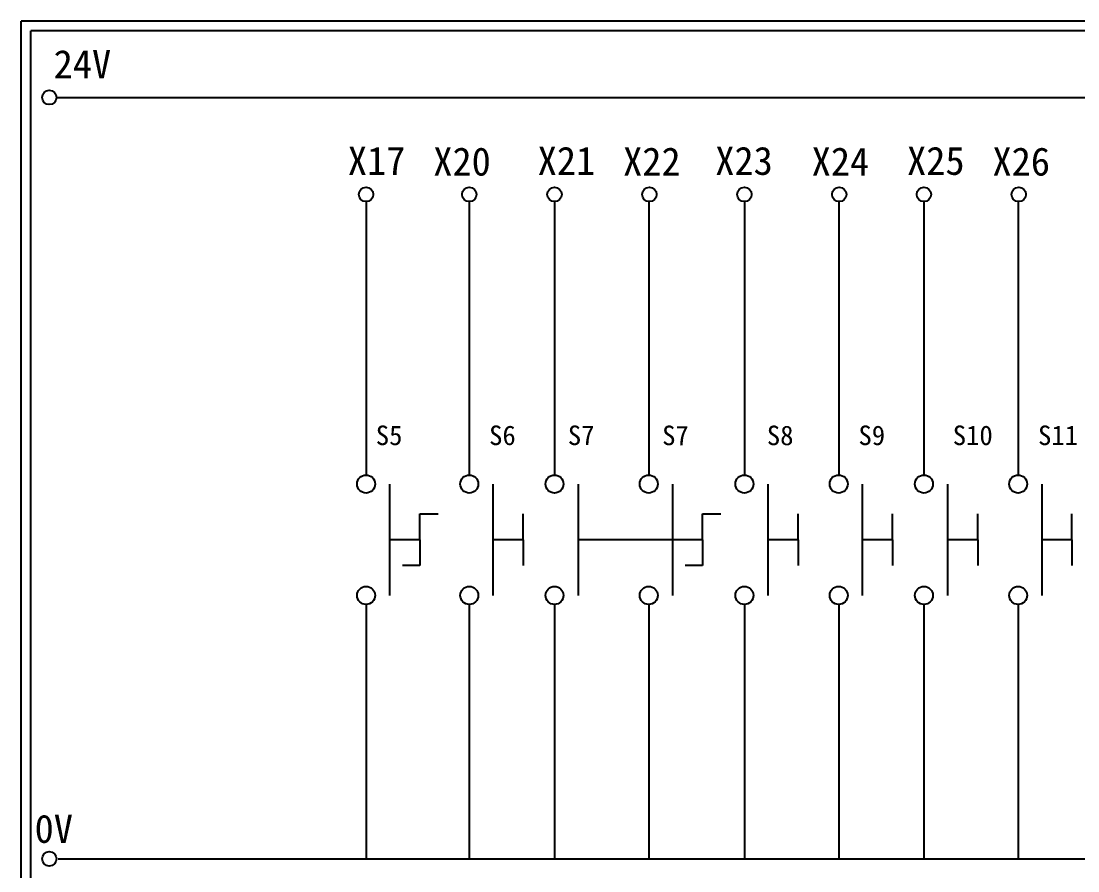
# Model space of a CAD drawing. Extents: x 325 to 612, y 3 to 207.
# Drawn here: x 325.3 to 460.3, y 98.4 to 207 of the extents above; entities that cross this region are included whole.
import ezdxf

# ---------------------------------------------------------------- set-up
doc = ezdxf.new("R2010")
doc.units = 0
doc.layers.get('0').update_dxf_attribs({"linetype": 'CONTINUOUS'})
doc.layers.add('圖框層', color=7, linetype='CONTINUOUS')
doc.layers.add('標尺寸層', color=3, linetype='CONTINUOUS')
doc.styles.add('STSL', font='KAIU.TTF')

msp = doc.modelspace()

# ---------------------------------------------------------------- linework, layer by layer
for q in [(376.24, 144.04), (376.24, 137.42)]:
    msp.add_line((376.24, 140.73), q)
at = {"color": 7}
for p, q in [((389.42, 140.73), (389.42, 144.04)), ((412.34, 140.72), (412.34, 144.03)), ((424.55, 140.73), (424.55, 144.04)), ((436.59, 140.72), (436.59, 144.03)), ((447.47, 140.73), (447.47, 144.04)), ((459.51, 140.72), (459.51, 144.03)), ((389.42, 140.73), (389.42, 137.42)), ((412.34, 140.72), (412.34, 137.41)), ((424.55, 140.73), (424.55, 137.42)), ((436.59, 140.72), (436.59, 137.41)), ((447.47, 140.73), (447.47, 137.42)), ((459.51, 140.72), (459.51, 137.41))]:
    msp.add_line(p, q, dxfattribs=at)
at = {"layer": '圖框層', "color": 7}
for p, q in [((612.32, 206.97), (325.32, 206.97)), ((325.32, 3), (325.32, 206.97)), ((611.07, 205.72), (326.57, 205.72)), ((326.57, 4.25), (326.57, 205.72))]:
    msp.add_line(p, q, dxfattribs=at)
at = {"layer": '標尺寸層', "color": 7}
for p, q in [((329.84, 197.22), (607.44, 197.22)), ((369.37, 183.91), (369.37, 148.99)), ((382.55, 183.91), (382.55, 148.99)), ((393.43, 183.91), (393.43, 148.99)), ((405.47, 183.91), (405.47, 148.99)), ((417.68, 183.91), (417.68, 148.99)), ((429.72, 183.91), (429.72, 148.99)), ((440.6, 183.91), (440.6, 148.99)), ((452.64, 183.91), (452.64, 148.99)), ((372.37, 147.84), (372.37, 133.61)), ((385.55, 147.84), (385.55, 133.61)), ((396.44, 147.84), (396.44, 133.61)), ((408.48, 147.84), (408.48, 133.61)), ((420.68, 147.84), (420.68, 133.61)), ((432.72, 147.84), (432.72, 133.61)), ((443.61, 147.84), (443.61, 133.61)), ((455.65, 147.84), (455.65, 133.61)), ((376.24, 144.04), (378.58, 144.04)), ((412.34, 144.04), (414.68, 144.04)), ((376.24, 140.73), (372.37, 140.73)), ((389.42, 140.73), (385.55, 140.73)), ((408.48, 140.72), (396.44, 140.73)), ((412.34, 140.72), (408.48, 140.72)), ((424.55, 140.73), (420.68, 140.73)), ((436.59, 140.72), (432.72, 140.72)), ((447.47, 140.73), (443.61, 140.73)), ((459.51, 140.72), (455.65, 140.72)), ((376.24, 137.42), (374, 137.42)), ((412.34, 137.42), (410.11, 137.42)), ((369.37, 132.46), (369.37, 99.96)), ((382.55, 132.46), (382.55, 99.96)), ((393.43, 132.46), (393.43, 99.96)), ((405.47, 132.46), (405.47, 99.95)), ((417.68, 132.46), (417.68, 99.96)), ((429.72, 132.46), (429.72, 99.95)), ((440.6, 132.46), (440.6, 99.96)), ((452.64, 132.46), (452.64, 99.95)), ((330.05, 99.96), (607.92, 99.96))]:
    msp.add_line(p, q, dxfattribs=at)
for centre, radius in [((328.92, 197.22), 0.92), ((369.37, 184.83), 0.92), ((382.55, 184.83), 0.92), ((393.43, 184.83), 0.92), ((405.55, 184.83), 0.92), ((417.68, 184.83), 0.92), ((429.79, 184.83), 0.92), ((440.6, 184.83), 0.92), ((452.71, 184.83), 0.92), ((369.37, 147.84), 1.15), ((382.55, 147.84), 1.15), ((393.43, 147.84), 1.15), ((405.47, 147.84), 1.15), ((417.68, 147.84), 1.15), ((429.72, 147.84), 1.15), ((440.6, 147.84), 1.15), ((452.64, 147.84), 1.15), ((369.37, 133.61), 1.15), ((382.55, 133.61), 1.15), ((393.43, 133.61), 1.15), ((405.47, 133.61), 1.15), ((417.68, 133.61), 1.15), ((429.72, 133.61), 1.15), ((440.6, 133.61), 1.15), ((452.64, 133.61), 1.15), ((328.92, 99.96), 0.92)]:
    msp.add_circle(centre, radius, dxfattribs=at)

# ---------------------------------------------------------------- texts
at = {"layer": '圖框層', "color": 4, "style": 'STSL'}
for s, height, p in [('24V', 3.6, (329.47, 199.68)), ('X17', 3.6, (367.04, 187.33)), ('X20', 3.6, (377.95, 187.24)), ('X21', 3.6, (391.28, 187.33)), ('X22', 3.6, (402.19, 187.24)), ('X23', 3.6, (413.96, 187.33)), ('X24', 3.6, (426.27, 187.24)), ('X25', 3.6, (438.45, 187.33)), ('X26', 3.6, (449.36, 187.24)), ('S5', 2.5, (370.61, 152.81)), ('S6', 2.5, (385.08, 152.81)), ('S7', 2.5, (395.14, 152.81)), ('S7', 2.5, (407.18, 152.8)), ('S8', 2.5, (420.55, 152.8)), ('S9', 2.5, (432.25, 152.81)), ('S10', 2.5, (444.29, 152.81)), ('S11', 2.5, (455.18, 152.81)), ('0V', 3.6, (327.04, 102))]:
    msp.add_text(s, height=height, dxfattribs=at).set_placement(p)

doc.saveas('drawing.dxf')
